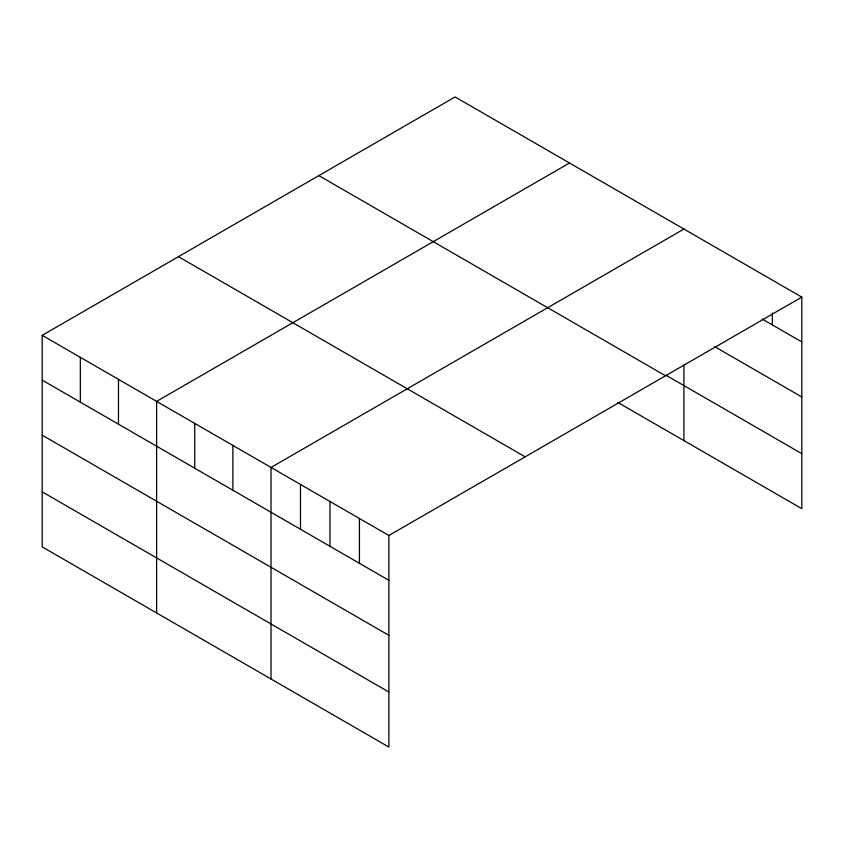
<?xml version="1.0" encoding="UTF-8"?>
<svg xmlns="http://www.w3.org/2000/svg" width="844" height="844" viewBox="0 0 844 844"><rect width="100%" height="100%" fill="white"/><g stroke="black" fill="none" stroke-linecap="round" stroke-linejoin="round"><path stroke-width="1.27" d="M42.2 335.332L388.894 535.497L388.894 747.056L42.2 546.891L42.2 335.332L455.106 96.944L801.8 297.109L801.8 508.668L617.745 402.398M569.51 162.998L156.615 401.385L156.615 612.944M683.925 229.051L271.019 467.439L271.019 678.998M388.894 535.497L801.8 297.109M762.132 319.021L801.8 341.925M714.53 346.557L801.8 396.944M665.979 375.221L801.8 453.639M318.842 175.615L665.547 375.78M178.453 256.671L525.158 456.826M42.2 380.148L388.894 580.313M42.2 435.177L388.894 635.332M42.2 491.862L388.894 692.027M772.334 313.05L772.334 324.908M683.925 364.967L683.925 440.61M359.428 518.48L359.428 563.296M329.962 501.473L329.962 546.29M300.485 484.456L300.485 529.272M232.881 445.421L232.881 490.237M194.742 423.403L194.742 468.22M118.476 379.367L118.476 424.184M80.338 357.35L80.338 402.166"/></g></svg>
